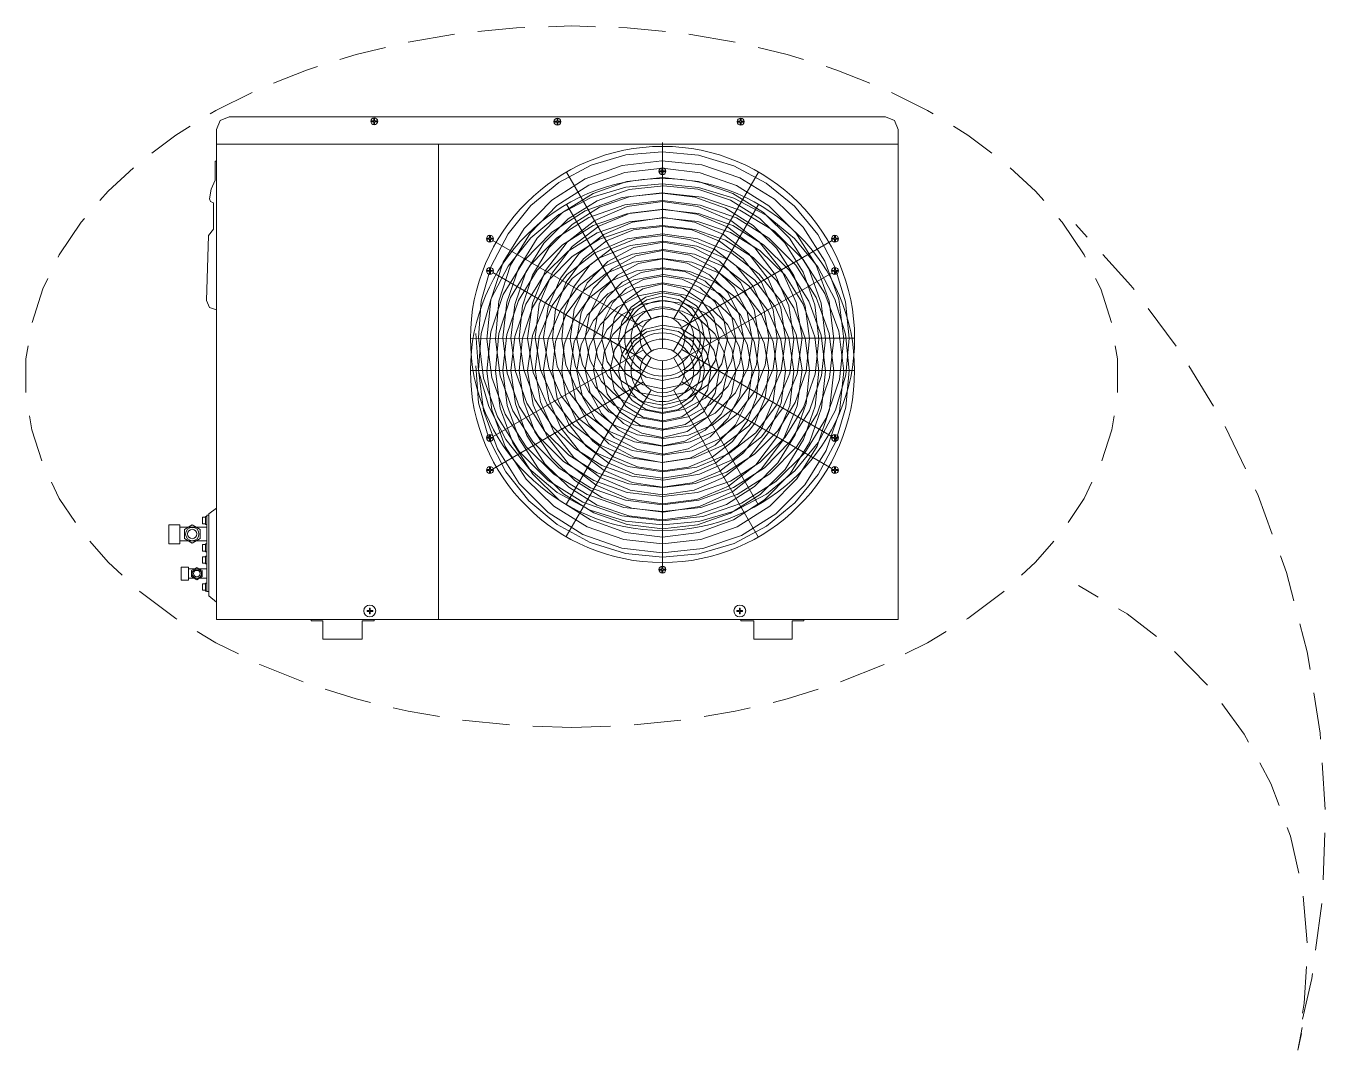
# Model space of a CAD drawing. Header units: millimetres. Extents: x 2773669 to 2919208, y -67651 to -3984.
# Drawn here: x 2777374 to 2779061, y -39469 to -38138 of the extents above; entities that cross this region are included whole.
import ezdxf

# ---------------------------------------------------------------- set-up
doc = ezdxf.new("R2010")
doc.units = ezdxf.units.MM
doc.header["$MEASUREMENT"] = 0
for name, color, linetype, true_color in [('PDF2_0_Pen_No__20', 7, 'Continuous', 0x999999), ('PDF2_a.drain', 7, 'Continuous', 0x808000), ('PDF2_Interior - Furniture _Pen_No__161', 252, 'Continuous', 0x696969)]:
    doc.layers.add(name, color=color, linetype=linetype, true_color=true_color)
doc.layers.add('PDF2_Kondenzati', color=7, linetype='Continuous')

msp = doc.modelspace()

# ---------------------------------------------------------------- linework, layer by layer
at = {"layer": 'PDF2_0_Pen_No__20', "lineweight": 0}
for points in [[(2778200.30135, -38289.56458), (2778200.30135, -38514.9494)], [(2778151.98657, -38523.06195), (2778163.16387, -38505.57489), (2778180.1101, -38493.67647), (2778200.30135, -38489.20556), (2778221.21371, -38493.35197), (2778238.88105, -38505.21433), (2778250.77947, -38522.95379), (2778254.7456, -38543.86615), (2778250.77947, -38564.81457), (2778238.88105, -38582.55402), (2778221.21371, -38594.38033), (2778199.94079, -38598.52674), (2778179.02842, -38594.48849), (2778161.00052, -38582.98669), (2778148.38099, -38565.64385), (2778142.97262, -38544.87571), (2778147.29932, -38522.55717), (2778159.55829, -38503.4476), (2778178.30731, -38490.25117), (2778200.30135, -38484.8428), (2778223.73762, -38488.88105), (2778244.28942, -38501.75297), (2778257.99063, -38521.43944), (2778263.03844, -38544.87571), (2778258.71174, -38569.28549), (2778245.3711, -38590.1618), (2778225.17985, -38604.22356), (2778200.6619, -38609.30743), (2778175.06228, -38604.4399), (2778152.70769, -38590.1618), (2778137.56425, -38568.52832), (2778132.15588, -38542.85659), (2778137.92481, -38517.00458), (2778152.70769, -38494.97448), (2778174.70173, -38479.65077), (2778200.30135, -38473.0165), (2778227.70375, -38479.10993), (2778250.77947, -38494.68604), (2778267.00458, -38517.65358), (2778273.85518, -38544.87571), (2778268.80737, -38573.32374), (2778253.30337, -38597.62535), (2778229.50654, -38614.06679), (2778201.38302, -38620.08811), (2778171.4567, -38614.7158), (2778146.21764, -38598.63491), (2778128.5503, -38574.15302), (2778121.33914, -38544.87571), (2778124.58416, -38519.9251), (2778135.76146, -38497.246), (2778153.06825, -38479.14599), (2778175.42284, -38467.42785), (2778200.30135, -38463.24538), (2778225.90096, -38466.8149), (2778249.33723, -38478.17248), (2778268.08625, -38496.27249), (2778279.98467, -38519.24004), (2778284.67192, -38544.87571), (2778277.46076, -38576.85721), (2778259.0723, -38604.11539), (2778232.39101, -38622.97258), (2778200.30135, -38630.90485), (2778173.62005, -38625.49648), (2778149.46267, -38612.69667), (2778129.63198, -38593.51499), (2778116.29133, -38569.57394), (2778110.5224, -38542.85659), (2778115.20965, -38515.38207), (2778128.18974, -38490.68384), (2778148.02043, -38470.99738), (2778172.53838, -38458.19757), (2778199.94079, -38453.47426), (2778229.14599, -38457.00773), (2778255.82728, -38469.5912), (2778277.1002, -38489.92667), (2778290.44085, -38515.88685), (2778295.48866, -38544.87571), (2778290.08029, -38574.08091), (2778276.37909, -38600.4377), (2778255.46672, -38621.60246), (2778229.14599, -38635.77239), (2778200.30135, -38641.68554), (2778170.01447, -38635.70028), (2778142.97262, -38621.35007), (2778120.97858, -38599.7887), (2778106.1957, -38572.89107), (2778099.70566, -38542.85659), (2778105.47459, -38511.95677), (2778119.89691, -38484.08563), (2778141.89095, -38461.73104), (2778169.29336, -38446.80393), (2778200.30135, -38440.63839), (2778232.39101, -38446.29915), (2778261.23565, -38461.26231), (2778284.67192, -38484.12169), (2778299.81536, -38512.85816), (2778305.94484, -38544.87571), (2778300.17591, -38577.21777), (2778285.03248, -38606.45902), (2778262.31732, -38630.00346), (2778233.47268, -38645.7959), (2778201.38302, -38652.46622), (2778167.85112, -38646.33674), (2778137.56425, -38630.90485), (2778113.04631, -38607.43253), (2778096.46064, -38577.93888), (2778088.88892, -38544.87571), (2778094.65785, -38510.15398), (2778110.5224, -38478.74937), (2778134.67979, -38453.47426), (2778165.68778, -38436.67225), (2778200.30135, -38429.85771), (2778235.63603, -38436.0593), (2778267.72569, -38452.53681), (2778293.32531, -38477.77587), (2778310.27154, -38509.54103), (2778316.76158, -38544.87571), (2778311.71377, -38581.54446), (2778295.1281, -38614.67974), (2778268.80737, -38640.92837), (2778235.63603, -38657.69431), (2778199.21967, -38663.24691), (2778163.16387, -38656.43236), (2778130.71365, -38639.30586), (2778104.39291, -38613.38173), (2778087.08613, -38580.96757), (2778080.23553, -38544.87571), (2778085.6439, -38506.62051), (2778102.22957, -38471.89877), (2778129.27142, -38444.06369), (2778163.16387, -38425.85551), (2778201.38302, -38419.07702), (2778239.60217, -38425.74735), (2778274.21574, -38443.84736), (2778301.61815, -38471.57427), (2778319.28549, -38506.36812), (2778325.77553, -38544.87571), (2778322.53051, -38578.04705), (2778310.6321, -38609.16321), (2778291.16196, -38636.02478), (2778264.84123, -38656.68475), (2778234.1938, -38669.66484), (2778201.38302, -38674.02759), (2778167.85112, -38669.16006), (2778136.48258, -38656.10786), (2778109.80128, -38635.66422), (2778088.52836, -38609.16321), (2778074.82716, -38578.22733), (2778069.41879, -38544.87571), (2778072.66381, -38509.90159), (2778084.92278, -38477.09081), (2778105.83515, -38448.89517), (2778133.59811, -38427.40591), (2778166.40889, -38414.20949), (2778201.38302, -38410.31546), (2778235.63603, -38415.29116), (2778268.08625, -38428.63181), (2778295.84922, -38449.54417), (2778317.84326, -38476.73025), (2778332.26558, -38508.49541), (2778338.39506, -38542.85659), (2778333.70781, -38578.84028), (2778320.0066, -38612.44428), (2778298.01257, -38641.43315), (2778269.52848, -38663.89591), (2778235.99659, -38678.31823), (2778200.30135, -38683.79871), (2778163.88499, -38678.57062), (2778130.35309, -38664.43675), (2778101.14789, -38642.29849), (2778078.43274, -38613.52596), (2778063.64986, -38579.99406), (2778057.52037, -38543.86615), (2778061.48651, -38506.18784), (2778075.18772, -38470.88921), (2778097.54231, -38440.53022), (2778127.46863, -38417.34634), (2778162.44275, -38402.99614), (2778200.30135, -38398.52522), (2778238.52049, -38403.1043), (2778274.21574, -38417.49057), (2778305.22373, -38440.67445), (2778329.02056, -38471.10554), (2778344.16399, -38506.65656), (2778349.2118, -38544.87571), (2778344.16399, -38583.56359), (2778329.02056, -38619.58333), (2778305.58428, -38650.62738), (2778274.5763, -38674.64054), (2778238.88105, -38689.96426), (2778200.30135, -38695.62502), (2778161.00052, -38689.42342), (2778124.58416, -38673.73915), (2778092.85506, -38649.5457), (2778068.33711, -38618.32138), (2778052.47256, -38582.01319), (2778045.62196, -38542.85659), (2778051.75144, -38502.83465), (2778067.616, -38465.66112), (2778092.13394, -38433.60751), (2778124.22361, -38408.80112), (2778161.36108, -38392.8284), (2778201.38302, -38386.69891), (2778241.76552, -38392.8284), (2778279.62411, -38408.90929), (2778312.43489, -38434.00412), (2778337.67395, -38466.4904), (2778353.89906, -38504.24082), (2778360.02854, -38544.87571), (2778354.25962, -38586.05144), (2778338.03451, -38624.41481), (2778312.43489, -38657.40587), (2778279.62411, -38682.89732), (2778241.40496, -38699.26665), (2778200.30135, -38705.39614), (2778158.11606, -38699.2306), (2778119.17579, -38682.7531), (2778085.28334, -38657.00925), (2778058.96261, -38623.65764), (2778041.65582, -38584.75343), (2778034.80522, -38542.85659), (2778040.21359, -38499.58963), (2778056.79926, -38459.20713), (2778083.11999, -38424.5575), (2778117.73356, -38397.98438), (2778158.11606, -38381.39871), (2778201.38302, -38375.91823), (2778244.64998, -38382.40827), (2778285.03248, -38399.57083), (2778320.0066, -38426.39635), (2778346.6879, -38461.08203), (2778364.35524, -38501.46453), (2778370.84528, -38544.87571), (2778365.43691, -38589.36857), (2778348.49069, -38630.90485), (2778321.44884, -38666.63615), (2778286.11415, -38694.07462), (2778244.64998, -38711.30929), (2778200.30135, -38717.18639), (2778155.59215, -38710.44395), (2778114.12798, -38692.74055), (2778078.07218, -38665.26603), (2778050.30921, -38629.71501), (2778032.28131, -38588.32295), (2778025.07015, -38543.75798), (2778031.19964, -38498.21951), (2778048.50642, -38455.67366), (2778076.26939, -38419.07702), (2778112.32519, -38390.77322), (2778154.51048, -38372.74532), (2778200.30135, -38366.14711), (2778246.09221, -38372.74532), (2778288.99862, -38390.59294), (2778325.77553, -38418.53619), (2778354.98073, -38454.80832), (2778373.72975, -38497.13783), (2778381.66202, -38542.85659), (2778375.17198, -38589.87335), (2778357.14408, -38633.78932), (2778328.66, -38671.75608), (2778291.52252, -38701.24972), (2778248.25556, -38720.39535), (2778201.38302, -38727.96707), (2778160.27941, -38722.81109), (2778121.33914, -38708.92961), (2778086.36501, -38686.97162), (2778057.15981, -38658.01882), (2778034.44466, -38623.36919), (2778020.02234, -38584.71737), (2778014.25341, -38543.83009), (2778018.21955, -38501.86114), (2778031.19964, -38461.8392), (2778053.19368, -38425.85551), (2778082.75943, -38395.85709), (2778118.45468, -38373.39432), (2778158.11606, -38359.65706), (2778200.30135, -38355.36642), (2778242.12607, -38360.5224), (2778282.14801, -38374.65628), (2778317.84326, -38397.11904), (2778348.13013, -38426.82902), (2778370.84528, -38462.34398), (2778385.62816, -38502.00536), (2778391.39709, -38543.90221), (2778386.70984, -38586.70044), (2778372.64807, -38627.37139), (2778349.93292, -38663.93197), (2778319.64605, -38694.5794), (2778283.22969, -38717.79933), (2778242.84719, -38732.43799), (2778200.30135, -38737.73819), (2778156.67383, -38732.90672), (2778115.57021, -38718.62862), (2778078.43274, -38695.58896), (2778047.42475, -38664.94153), (2778023.98848, -38628.20067), (2778009.2056, -38587.16917), (2778003.43667, -38543.86615), (2778008.48448, -38499.76991), (2778022.9068, -38457.83701), (2778046.34307, -38420.19475), (2778077.71162, -38388.79015), (2778115.20965, -38365.1736), (2778157.03438, -38350.49889), (2778201.38302, -38345.5953), (2778246.09221, -38350.06622), (2778288.63806, -38364.48854), (2778326.85721, -38388.10509), (2778358.94687, -38419.72603), (2778383.10426, -38457.72884), (2778398.24769, -38500.16652), (2778403.29551, -38544.87571), (2778398.60825, -38590.34208), (2778383.46481, -38633.57298), (2778359.66799, -38672.40508), (2778327.21777, -38704.8553), (2778288.63806, -38729.26508), (2778245.73165, -38744.40852), (2778200.30135, -38749.5645), (2778154.51048, -38744.08401), (2778110.88296, -38728.68819), (2778071.58214, -38704.13419), (2778039.13191, -38671.5758), (2778014.25341, -38632.63553), (2777998.38886, -38589.22435), (2777992.98049, -38543.39742), (2777998.0283, -38497.10178), (2778013.17174, -38453.1137), (2778037.68968, -38413.6326), (2778070.50046, -38380.60548), (2778110.16184, -38355.69092), (2778153.78936, -38340.18693), (2778200.30135, -38334.81462), (2778247.17389, -38340.04271), (2778291.52252, -38355.5467), (2778331.54446, -38380.56943), (2778365.07636, -38413.77682), (2778390.31542, -38453.58242), (2778406.17997, -38498.03923), (2778411.9489, -38544.87571), (2778406.90109, -38592.32515), (2778391.03653, -38637.46701), (2778366.15803, -38678.02979), (2778332.62614, -38712.10252), (2778292.6042, -38737.91847), (2778247.53444, -38754.28781), (2778200.30135, -38760.34518), (2778152.34713, -38754.32386), (2778106.91682, -38738.09875), (2778066.17377, -38712.39096), (2778031.92075, -38678.4264), (2778005.96058, -38637.89968), (2777989.37491, -38592.64965), (2777983.24542, -38544.87571), (2777987.57212, -38495.73166), (2778002.71556, -38448.85911), (2778028.67573, -38406.70988), (2778062.92874, -38371.44731), (2778104.75347, -38344.91024), (2778151.26546, -38328.46879), (2778200.30135, -38322.98831), (2778249.33723, -38328.86541), (2778296.20978, -38345.45108), (2778338.39506, -38371.91603), (2778373.36919, -38406.96227), (2778400.05048, -38448.85911), (2778416.63615, -38495.62349), (2778422.76564, -38544.87571), (2778417.35727, -38594.66877), (2778401.13216, -38642.01004), (2778374.81142, -38684.55589), (2778339.47674, -38720.07085), (2778297.29145, -38746.86031), (2778250.05835, -38763.48203), (2778200.30135, -38769.10674), (2778150.18378, -38763.48203), (2778102.22957, -38746.93242), (2778059.32316, -38720.32324), (2778023.26736, -38684.91644), (2777995.86495, -38642.44271), (2777978.55817, -38594.99328), (2777972.06812, -38544.87571), (2777977.11594, -38493.67647), (2777993.34105, -38444.92903), (2778020.3829, -38401.08518), (2778056.4387, -38364.38037), (2778099.70566, -38336.65346), (2778148.02043, -38319.31062), (2778199.21967, -38313.21719), (2778251.14002, -38318.62556), (2778300.89703, -38335.46362), (2778345.60622, -38362.90208), (2778383.10426, -38399.57083), (2778411.22778, -38443.63102), (2778429.25568, -38492.88325), (2778435.74573, -38544.87571), (2778429.9768, -38597.51718), (2778413.03057, -38647.59869), (2778384.90705, -38692.52422), (2778347.40901, -38729.9862), (2778302.69982, -38758.07366), (2778252.58226, -38775.34439), (2778199.94079, -38780.89699), (2778147.29932, -38774.58722), (2778096.8212, -38756.81171), (2778051.75144, -38728.4358), (2778014.25341, -38690.8296), (2777985.76933, -38645.83196), (2777967.74143, -38595.67834), (2777961.25138, -38542.85659), (2777964.85696, -38495.6956), (2777977.83705, -38450.19318), (2777999.83109, -38408.22423), (2778029.39685, -38371.41125), (2778065.81321, -38341.2686), (2778107.63794, -38319.02217), (2778152.70769, -38305.57336), (2778199.94079, -38301.42694), (2778247.17389, -38306.04209), (2778292.96475, -38319.8154), (2778334.78948, -38342.20605), (2778371.5664, -38372.3487), (2778401.85327, -38409.08957), (2778424.20787, -38451.02246), (2778437.90907, -38496.52488), (2778442.59633, -38543.86615), (2778438.26963, -38591.31558), (2778424.92899, -38637.03434), (2778402.57439, -38679.14752), (2778372.28752, -38715.99654), (2778335.5106, -38746.21131), (2778293.32531, -38768.49379), (2778247.53444, -38782.05077), (2778200.30135, -38786.30536), (2778152.34713, -38781.50993), (2778106.1957, -38767.26789), (2778063.64986, -38744.19218), (2778026.51238, -38713.14814), (2777996.58607, -38675.39771), (2777974.59203, -38632.4192), (2777961.25138, -38585.94327), (2777958.00636, -38537.77272)], [(2778075.54827, -38327.92796), (2778185.87902, -38518.84342)], [(2778325.05442, -38328.03612), (2778214.72367, -38518.84342)], [(2778175.06228, -38529.51594), (2777980.0004, -38416.7334)], [(2778420.60229, -38416.98579), (2778225.54041, -38529.80439)], [(2778171.09615, -38543.86615), (2777950.7952, -38543.90221)], [(2778449.44693, -38543.86615), (2778229.14599, -38543.86615)], [(2778175.42284, -38558.72114), (2777980.36096, -38671.53974)], [(2778185.51847, -38568.92493), (2778075.18772, -38759.69618)], [(2778214.72367, -38568.92493), (2778324.69386, -38759.80434)], [(2778420.24173, -38671.2513), (2778225.17985, -38558.46875)], [(2778200.30135, -38572.81896), (2778200.30135, -38798.16772)]]:
    msp.add_lwpolyline(points, dxfattribs=at)
for points in [[(2777976.75538, -38415.03877), (2777979.63984, -38415.03877), (2777979.63984, -38413.92104), (2777976.75538, -38413.92104), (2777976.75538, -38410.8563), (2777975.6737, -38410.8563), (2777975.6737, -38413.92104), (2777972.42868, -38413.92104), (2777972.42868, -38415.03877), (2777975.6737, -38415.03877), (2777975.6737, -38418.10352), (2777976.75538, -38418.10352)], [(2778424.92899, -38415.03877), (2778427.81345, -38415.03877), (2778427.81345, -38413.92104), (2778424.92899, -38413.92104), (2778424.92899, -38410.8563), (2778423.84731, -38410.8563), (2778423.84731, -38413.92104), (2778420.60229, -38413.92104), (2778420.60229, -38415.03877), (2778423.84731, -38415.03877), (2778423.84731, -38418.10352), (2778424.92899, -38418.10352)], [(2777976.75538, -38673.81126), (2777979.63984, -38673.81126), (2777979.63984, -38672.69353), (2777976.75538, -38672.69353), (2777976.75538, -38669.62878), (2777975.6737, -38669.62878), (2777975.6737, -38672.69353), (2777972.42868, -38672.69353), (2777972.42868, -38673.81126), (2777975.6737, -38673.81126), (2777975.6737, -38676.876), (2777976.75538, -38676.876)], [(2778424.92899, -38673.81126), (2778427.81345, -38673.81126), (2778427.81345, -38672.72958), (2778424.92899, -38672.72958), (2778424.92899, -38669.66484), (2778423.84731, -38669.66484), (2778423.84731, -38672.72958), (2778420.60229, -38672.72958), (2778420.60229, -38673.81126), (2778423.84731, -38673.81126), (2778423.84731, -38676.876), (2778424.92899, -38676.876)]]:
    msp.add_lwpolyline(points, close=True, dxfattribs=at)
at = {"layer": 'PDF2_a.drain', "lineweight": 0}
for points in [[(2777960.53027, -38145.30532), (2778010.64783, -38140.36568), (2778021.46457, -38140.04118)], [(2778052.112, -38139.03162), (2778082.39888, -38138.05811), (2778113.04631, -38139.03162)], [(2778143.33318, -38140.04118), (2778154.14992, -38140.36568), (2778204.26748, -38145.30532)], [(2777870.03021, -38158.93442), (2777930.2434, -38148.9109)], [(2778234.55436, -38148.9109), (2778294.76754, -38158.93442)], [(2777781.33294, -38181.64957), (2777802.60586, -38174.97925), (2777840.46445, -38165.9653)], [(2778324.3333, -38165.9653), (2778362.19189, -38174.97925), (2778383.46481, -38181.64957)], [(2777695.15957, -38212.44123), (2777738.06598, -38195.31472), (2777752.12774, -38190.80775)], [(2778412.67001, -38190.80775), (2778426.73178, -38195.31472), (2778469.63818, -38212.44123)], [(2777612.95235, -38252.39105), (2777620.16351, -38247.99225), (2777667.39661, -38224.59203)], [(2778497.7617, -38224.59203), (2778544.63425, -38247.99225), (2778551.84541, -38252.39105)], [(2777536.87461, -38303.15762), (2777568.24315, -38279.79346), (2777586.99217, -38268.29166)], [(2778578.16614, -38268.29166), (2778596.91516, -38279.79346), (2778627.92315, -38303.15762)], [(2777469.45026, -38364.99332), (2777480.267, -38352.69829), (2777513.07778, -38322.30325)], [(2778651.71998, -38322.30325), (2778684.53075, -38352.69829), (2778695.34749, -38364.99332)], [(2777415.36656, -38438.58321), (2777416.80879, -38435.48241), (2777445.29287, -38393.04473), (2777449.61957, -38388.06903)], [(2778715.17818, -38388.06903), (2778719.50488, -38393.04473), (2778747.98896, -38435.48241), (2778749.4312, -38438.58321)], [(2778736.92459, -38396.16613), (2778751.81564, -38412.39124)], [(2778772.33139, -38435.10639), (2778808.63958, -38475.12833), (2778812.85811, -38480.5367)], [(2777381.4741, -38523.3504), (2777395.53586, -38479.50654), (2777402.02591, -38466.02168)], [(2778762.77184, -38466.02168), (2778769.62244, -38479.50654), (2778783.32365, -38523.3504)], [(2778831.10234, -38505.05465), (2778867.59081, -38554.09054)], [(2777373.54183, -38614.28313), (2777373.54183, -38570.65561), (2777376.42629, -38553.45699)], [(2778788.37146, -38553.45699), (2778791.25593, -38570.65561), (2778791.25593, -38614.28313)], [(2778884.06831, -38579.69016), (2778915.68925, -38631.97107)], [(2777394.09363, -38703.26885), (2777381.11354, -38662.74213), (2777378.22908, -38644.46183)], [(2778786.92923, -38644.46183), (2778784.04477, -38662.74213), (2778771.06468, -38703.26885)], [(2778930.86874, -38658.2918), (2778957.29765, -38713.45718)], [(2777437.72115, -38783.31272), (2777416.80879, -38751.98023), (2777406.71316, -38730.9597)], [(2778758.08459, -38730.9597), (2778747.98896, -38751.98023), (2778727.0766, -38783.31272)], [(2778970.53013, -38740.85959), (2778973.91937, -38748.07075), (2778992.27177, -38798.18831)], [(2777498.2949, -38851.63847), (2777480.267, -38834.76435), (2777456.47017, -38807.398)], [(2778708.32758, -38807.398), (2778684.53075, -38834.76435), (2778666.50285, -38851.63847)], [(2779002.76401, -38826.67239), (2779010.69629, -38848.30587), (2779020.32319, -38885.08279)], [(2777569.68538, -38908.78691), (2777568.24315, -38907.70524), (2777521.37061, -38872.659), (2777521.01005, -38872.3345)], [(2778644.14826, -38872.3345), (2778643.7877, -38872.659), (2778596.91516, -38907.70524), (2778595.11237, -38908.78691)], [(2778740.49411, -38865.2521), (2778766.23796, -38880.03498)], [(2778792.66686, -38895.17842), (2778803.77204, -38901.66846), (2778841.81092, -38931.23422)], [(2779028.00307, -38914.64855), (2779037.62997, -38951.42547), (2779041.27161, -38974.14062)], [(2777649.3687, -38954.00089), (2777620.16351, -38939.50646), (2777596.00612, -38924.68752)], [(2778568.79163, -38924.68752), (2778544.63425, -38939.50646), (2778515.42905, -38954.00089)], [(2778865.35535, -38950.70435), (2778907.9012, -38994.33187)], [(2777733.37872, -38990.30908), (2777677.13167, -38967.73815), (2777676.77111, -38967.59392)], [(2778488.02664, -38967.59392), (2778488.02664, -38967.73815), (2778431.41903, -38990.30908)], [(2777820.99432, -39016.8822), (2777802.60586, -39012.4834), (2777762.22336, -38999.82781)], [(2778402.57439, -38999.82781), (2778362.19189, -39012.4834), (2778343.80343, -39016.8822)], [(2779046.10308, -39004.42749), (2779054.50409, -39056.7084), (2779055.00887, -39064.64068)], [(2777910.77326, -39035.27066), (2777870.03021, -39028.52823), (2777850.56007, -39023.94914)], [(2778314.23768, -39023.94914), (2778294.76754, -39028.52823), (2778254.38505, -39035.27066)], [(2778926.65022, -39018.48926), (2778955.63908, -39058.15064), (2778961.37195, -39068.60682)], [(2778001.63388, -39046.19557), (2777940.69958, -39040.21031)], [(2778224.09817, -39040.21031), (2778163.52443, -39046.19557)], [(2778132.877, -39047.78203), (2778082.39888, -39049.40454), (2778031.92075, -39047.78203)], [(2778975.86638, -39095.64867), (2778990.39687, -39122.32996), (2779001.06939, -39150.81405)], [(2779056.91982, -39095.28811), (2779060.74174, -39156.22242)], [(2779011.77796, -39179.65869), (2779015.99649, -39190.83598), (2779026.66901, -39238.7902)], [(2779060.41724, -39186.50929), (2779058.326, -39247.44359)], [(2779032.43794, -39268.71652), (2779037.44969, -39329.29026)], [(2779056.52321, -39278.09102), (2779048.59093, -39338.66477)], [(2779036.51224, -39359.93769), (2779033.80806, -39407.89191), (2779031.35626, -39420.51144)], [(2779044.6248, -39368.95164), (2779043.7234, -39375.80224), (2779031.5726, -39428.44371)], [(2779030.29713, -39447.31387), (2779025.32143, -39468.58679), (2779031.0543, -39439.3816)]]:
    msp.add_lwpolyline(points, dxfattribs=at)
at = {"layer": 'PDF2_a.drain', "color": 7, "lineweight": 0}
for centre, radius in [((2778200.26183, -38585.75955), 249.46665), ((2778200.24486, -38585.8148), 48.97956), ((2778200.16707, -38585.5566), 40.609), ((2778200.09569, -38585.77305), 28.99966), ((2777589.55704, -38798.17287), 8.6947)]:
    msp.add_circle(centre, radius, dxfattribs=at)
for points in [[(2777821.35488, -38261.94584), (2777821.35488, -38259.45799), (2777823.15767, -38257.43887), (2777825.68157, -38257.43887)], [(2777825.68157, -38266.41676), (2777823.15767, -38266.41676), (2777821.35488, -38264.39764), (2777821.35488, -38261.94584)], [(2777825.68157, -38257.43887), (2777828.20548, -38257.43887), (2777830.36883, -38259.45799), (2777830.36883, -38261.94584)], [(2777830.36883, -38261.94584), (2777830.36883, -38264.39764), (2777828.20548, -38266.41676), (2777825.68157, -38266.41676)], [(2778059.32316, -38262.37851), (2778059.32316, -38259.89066), (2778061.48651, -38257.90759), (2778063.64986, -38257.90759)], [(2778063.64986, -38266.84943), (2778061.48651, -38266.84943), (2778059.32316, -38264.86636), (2778059.32316, -38262.37851)], [(2778063.64986, -38257.90759), (2778066.17377, -38257.90759), (2778068.33711, -38259.89066), (2778068.33711, -38262.37851)], [(2778068.33711, -38262.37851), (2778068.33711, -38264.86636), (2778066.17377, -38266.84943), (2778063.64986, -38266.84943)], [(2778297.29145, -38262.37851), (2778297.29145, -38259.89066), (2778299.4548, -38257.90759), (2778301.9787, -38257.90759)], [(2778301.9787, -38266.84943), (2778299.4548, -38266.84943), (2778297.29145, -38264.86636), (2778297.29145, -38262.37851)], [(2778301.9787, -38257.90759), (2778304.50261, -38257.90759), (2778306.3054, -38259.89066), (2778306.3054, -38262.37851)], [(2778306.3054, -38262.37851), (2778306.3054, -38264.86636), (2778304.50261, -38266.84943), (2778301.9787, -38266.84943)], [(2778195.61409, -38326.88234), (2778195.61409, -38324.43054), (2778197.77744, -38322.41142), (2778200.30135, -38322.41142)], [(2778200.30135, -38331.38931), (2778197.77744, -38331.38931), (2778195.61409, -38329.37019), (2778195.61409, -38326.88234)], [(2778200.30135, -38322.41142), (2778202.82525, -38322.41142), (2778204.62804, -38324.43054), (2778204.62804, -38326.88234)], [(2778204.62804, -38326.88234), (2778204.62804, -38329.37019), (2778202.82525, -38331.38931), (2778200.30135, -38331.38931)], [(2777971.70757, -38456.28661), (2777971.70757, -38453.79876), (2777973.51036, -38451.81569), (2777976.03426, -38451.81569)], [(2777976.03426, -38460.75753), (2777973.51036, -38460.75753), (2777971.70757, -38458.77446), (2777971.70757, -38456.28661)], [(2777976.03426, -38451.81569), (2777978.55817, -38451.81569), (2777980.72152, -38453.79876), (2777980.72152, -38456.28661)], [(2777980.72152, -38456.28661), (2777980.72152, -38458.77446), (2777978.55817, -38460.75753), (2777976.03426, -38460.75753)], [(2778419.88117, -38456.28661), (2778419.88117, -38453.79876), (2778421.68396, -38451.81569), (2778424.20787, -38451.81569)], [(2778424.20787, -38460.75753), (2778421.68396, -38460.75753), (2778419.88117, -38458.77446), (2778419.88117, -38456.28661)], [(2778424.20787, -38451.81569), (2778426.73178, -38451.81569), (2778428.89512, -38453.79876), (2778428.89512, -38456.28661)], [(2778428.89512, -38456.28661), (2778428.89512, -38458.77446), (2778426.73178, -38460.75753), (2778424.20787, -38460.75753)], [(2777971.70757, -38715.05909), (2777971.70757, -38712.57124), (2777973.51036, -38710.58817), (2777976.03426, -38710.58817)], [(2777976.03426, -38719.53001), (2777973.51036, -38719.53001), (2777971.70757, -38717.54694), (2777971.70757, -38715.05909)], [(2777976.03426, -38710.58817), (2777978.55817, -38710.58817), (2777980.72152, -38712.57124), (2777980.72152, -38715.05909)], [(2777980.72152, -38715.05909), (2777980.72152, -38717.54694), (2777978.55817, -38719.53001), (2777976.03426, -38719.53001)], [(2778419.88117, -38715.05909), (2778419.88117, -38712.57124), (2778421.68396, -38710.58817), (2778424.20787, -38710.58817)], [(2778424.20787, -38719.56607), (2778421.68396, -38719.56607), (2778419.88117, -38717.54694), (2778419.88117, -38715.05909)], [(2778424.20787, -38710.58817), (2778426.73178, -38710.58817), (2778428.89512, -38712.57124), (2778428.89512, -38715.05909)], [(2778428.89512, -38715.05909), (2778428.89512, -38717.54694), (2778426.73178, -38719.56607), (2778424.20787, -38719.56607)], [(2777583.38659, -38798.0956), (2777583.38659, -38794.74241), (2777586.27105, -38792.03823), (2777589.51607, -38792.03823)], [(2777589.51607, -38804.18903), (2777586.27105, -38804.18903), (2777583.38659, -38801.44879), (2777583.38659, -38798.0956)], [(2777589.51607, -38792.03823), (2777592.7611, -38792.03823), (2777595.64556, -38794.74241), (2777595.64556, -38798.0956)], [(2777595.64556, -38798.0956), (2777595.64556, -38801.44879), (2777592.7611, -38804.18903), (2777589.51607, -38804.18903)], [(2777589.51607, -38849.54723), (2777589.51607, -38846.30221), (2777592.40054, -38843.63408), (2777595.64556, -38843.63408)], [(2777595.64556, -38855.42433), (2777592.40054, -38855.42433), (2777589.51607, -38852.79225), (2777589.51607, -38849.54723)], [(2777591.31886, -38849.54723), (2777591.31886, -38847.23966), (2777593.12165, -38845.40081), (2777595.64556, -38845.40081)], [(2777595.64556, -38853.69365), (2777593.12165, -38853.69365), (2777591.31886, -38851.81875), (2777591.31886, -38849.54723)], [(2777595.64556, -38843.63408), (2777598.89058, -38843.63408), (2777601.41449, -38846.30221), (2777601.41449, -38849.54723)], [(2777595.64556, -38845.40081), (2777597.80891, -38845.40081), (2777599.6117, -38847.23966), (2777599.6117, -38849.54723)], [(2777601.41449, -38849.54723), (2777601.41449, -38852.79225), (2777598.89058, -38855.42433), (2777595.64556, -38855.42433)], [(2777599.6117, -38849.54723), (2777599.6117, -38851.81875), (2777597.80891, -38853.69365), (2777595.64556, -38853.69365)], [(2778195.61409, -38844.46336), (2778195.61409, -38841.97551), (2778197.77744, -38839.95639), (2778200.30135, -38839.95639)], [(2778200.30135, -38848.93428), (2778197.77744, -38848.93428), (2778195.61409, -38846.91516), (2778195.61409, -38844.46336)], [(2778200.30135, -38839.95639), (2778202.82525, -38839.95639), (2778204.62804, -38841.97551), (2778204.62804, -38844.46336)], [(2778204.62804, -38844.46336), (2778204.62804, -38846.91516), (2778202.82525, -38848.93428), (2778200.30135, -38848.93428)], [(2777812.34093, -38898.07834), (2777812.34093, -38893.85981), (2777815.94651, -38890.39845), (2777820.2732, -38890.39845)], [(2777820.2732, -38905.75823), (2777815.94651, -38905.75823), (2777812.34093, -38902.33292), (2777812.34093, -38898.07834)], [(2777820.2732, -38890.39845), (2777824.23934, -38890.39845), (2777827.84492, -38893.85981), (2777827.84492, -38898.07834)], [(2777827.84492, -38898.07834), (2777827.84492, -38902.33292), (2777824.23934, -38905.75823), (2777820.2732, -38905.75823)], [(2778292.96475, -38898.07834), (2778292.96475, -38893.85981), (2778296.57033, -38890.39845), (2778300.53647, -38890.39845)], [(2778300.53647, -38905.75823), (2778296.57033, -38905.75823), (2778292.96475, -38902.33292), (2778292.96475, -38898.07834)], [(2778300.53647, -38890.39845), (2778304.86317, -38890.39845), (2778308.46875, -38893.85981), (2778308.46875, -38898.07834)], [(2778308.46875, -38898.07834), (2778308.46875, -38902.33292), (2778304.86317, -38905.75823), (2778300.53647, -38905.75823)]]:
    msp.add_open_spline(points, degree=3, dxfattribs=at)
at = {"layer": 'PDF2_Interior - Furniture _Pen_No__161', "color": 253, "lineweight": 0, "true_color": 0x999999}
for centre, radius in [((2778200.2926, -38543.96559), 249.49742), ((2778200.2525, -38543.99766), 48.98714), ((2778200.16707, -38543.76793), 40.609), ((2778200.10325, -38543.95588), 29.00716)]:
    msp.add_circle(centre, radius, dxfattribs=at)
for points in [[(2777971.70757, -38414.46188), (2777971.70757, -38412.01009), (2777973.51036, -38409.99096), (2777976.03426, -38409.99096)], [(2777976.03426, -38418.96885), (2777973.51036, -38418.96885), (2777971.70757, -38416.94973), (2777971.70757, -38414.46188)], [(2777976.03426, -38409.99096), (2777978.55817, -38409.99096), (2777980.72152, -38412.01009), (2777980.72152, -38414.46188)], [(2777980.72152, -38414.46188), (2777980.72152, -38416.94973), (2777978.55817, -38418.96885), (2777976.03426, -38418.96885)], [(2778419.88117, -38414.49794), (2778419.88117, -38412.01009), (2778421.68396, -38409.99096), (2778424.20787, -38409.99096)], [(2778424.20787, -38418.96885), (2778421.68396, -38418.96885), (2778419.88117, -38416.94973), (2778419.88117, -38414.49794)], [(2778424.20787, -38409.99096), (2778426.73178, -38409.99096), (2778428.89512, -38412.01009), (2778428.89512, -38414.49794)], [(2778428.89512, -38414.49794), (2778428.89512, -38416.94973), (2778426.73178, -38418.96885), (2778424.20787, -38418.96885)], [(2777971.70757, -38673.23436), (2777971.70757, -38670.78257), (2777973.51036, -38668.76344), (2777976.03426, -38668.76344)], [(2777976.03426, -38668.76344), (2777978.55817, -38668.76344), (2777980.72152, -38670.78257), (2777980.72152, -38673.23436)], [(2778419.88117, -38673.27042), (2778419.88117, -38670.78257), (2778421.68396, -38668.76344), (2778424.20787, -38668.76344)], [(2778424.20787, -38668.76344), (2778426.73178, -38668.76344), (2778428.89512, -38670.78257), (2778428.89512, -38673.27042)], [(2777976.03426, -38677.74134), (2777973.51036, -38677.74134), (2777971.70757, -38675.72221), (2777971.70757, -38673.23436)], [(2777980.72152, -38673.23436), (2777980.72152, -38675.72221), (2777978.55817, -38677.74134), (2777976.03426, -38677.74134)], [(2778424.20787, -38677.74134), (2778421.68396, -38677.74134), (2778419.88117, -38675.72221), (2778419.88117, -38673.27042)], [(2778428.89512, -38673.27042), (2778428.89512, -38675.72221), (2778426.73178, -38677.74134), (2778424.20787, -38677.74134)]]:
    msp.add_open_spline(points, degree=3, dxfattribs=at)
at = {"layer": 'PDF2_Kondenzati', "lineweight": 0}
for points in [[(2778489.82943, -38256.03269), (2777637.47029, -38256.03269), (2777625.93243, -38260.86417), (2777620.88462, -38272.5823), (2777620.88462, -38909.32775), (2778506.4151, -38909.32775), (2778506.4151, -38272.5823), (2778501.72784, -38260.86417)], [(2777826.40269, -38262.48668), (2777829.28715, -38262.48668), (2777829.28715, -38261.36895), (2777826.40269, -38261.36895), (2777826.40269, -38258.30421), (2777825.32101, -38258.30421), (2777825.32101, -38261.36895), (2777822.07599, -38261.36895), (2777822.07599, -38262.48668), (2777825.32101, -38262.48668), (2777825.32101, -38265.55142), (2777826.40269, -38265.55142)], [(2778064.37098, -38262.91935), (2778067.25544, -38262.91935), (2778067.25544, -38261.83767), (2778064.37098, -38261.83767), (2778064.37098, -38258.77293), (2778063.2893, -38258.77293), (2778063.2893, -38261.83767), (2778060.04428, -38261.83767), (2778060.04428, -38262.91935), (2778063.2893, -38262.91935), (2778063.2893, -38265.98409), (2778064.37098, -38265.98409)], [(2778302.33926, -38262.91935), (2778305.58428, -38262.91935), (2778305.58428, -38261.83767), (2778302.33926, -38261.83767), (2778302.33926, -38258.77293), (2778301.25759, -38258.77293), (2778301.25759, -38261.83767), (2778298.37312, -38261.83767), (2778298.37312, -38262.91935), (2778301.25759, -38262.91935), (2778301.25759, -38265.98409), (2778302.33926, -38265.98409)], [(2778200.6619, -38327.45923), (2778203.90693, -38327.45923), (2778203.90693, -38326.3415), (2778200.6619, -38326.3415), (2778200.6619, -38323.27676), (2778199.58023, -38323.27676), (2778199.58023, -38326.3415), (2778196.69577, -38326.3415), (2778196.69577, -38327.45923), (2778199.58023, -38327.45923), (2778199.58023, -38330.52397), (2778200.6619, -38330.52397)], [(2777976.75538, -38456.82745), (2777979.63984, -38456.82745), (2777979.63984, -38455.74577), (2777976.75538, -38455.74577), (2777976.75538, -38452.68103), (2777975.6737, -38452.68103), (2777975.6737, -38455.74577), (2777972.42868, -38455.74577), (2777972.42868, -38456.82745), (2777975.6737, -38456.82745), (2777975.6737, -38459.89219), (2777976.75538, -38459.89219)], [(2778424.92899, -38456.82745), (2778427.81345, -38456.82745), (2778427.81345, -38455.74577), (2778424.92899, -38455.74577), (2778424.92899, -38452.68103), (2778423.84731, -38452.68103), (2778423.84731, -38455.74577), (2778420.60229, -38455.74577), (2778420.60229, -38456.82745), (2778423.84731, -38456.82745), (2778423.84731, -38459.89219), (2778424.92899, -38459.89219)], [(2777976.75538, -38715.59993), (2777979.63984, -38715.59993), (2777979.63984, -38714.51826), (2777976.75538, -38714.51826), (2777976.75538, -38711.45351), (2777975.6737, -38711.45351), (2777975.6737, -38714.51826), (2777972.42868, -38714.51826), (2777972.42868, -38715.59993), (2777975.6737, -38715.59993), (2777975.6737, -38718.66467), (2777976.75538, -38718.66467)], [(2778424.92899, -38715.59993), (2778427.81345, -38715.59993), (2778427.81345, -38714.51826), (2778424.92899, -38714.51826), (2778424.92899, -38711.45351), (2778423.84731, -38711.45351), (2778423.84731, -38714.51826), (2778420.60229, -38714.51826), (2778420.60229, -38715.59993), (2778423.84731, -38715.59993), (2778423.84731, -38718.66467), (2778424.92899, -38718.66467)], [(2777620.88462, -38764.38343), (2777611.14956, -38771.91909), (2777611.14956, -38878.42793), (2777620.88462, -38886.90104)], [(2777559.2292, -38786.16113), (2777573.29096, -38786.16113), (2777573.29096, -38811.07569), (2777559.2292, -38811.07569)], [(2777589.51607, -38786.34141), (2777599.6117, -38792.21851), (2777599.6117, -38803.9727), (2777589.51607, -38809.88585), (2777579.42045, -38803.9727), (2777579.42045, -38792.21851)], [(2777608.26509, -38773.5416), (2777611.14956, -38773.5416), (2777611.14956, -38872.94745), (2777608.26509, -38872.94745)], [(2777575.09375, -38841.03806), (2777584.46826, -38841.03806), (2777584.46826, -38858.0564), (2777575.09375, -38858.0564)], [(2777595.64556, -38841.50679), (2777602.49616, -38845.54504), (2777602.49616, -38853.54943), (2777595.64556, -38857.58768), (2777588.4344, -38853.54943), (2777588.4344, -38845.54504)], [(2778200.6619, -38845.0042), (2778203.90693, -38845.0042), (2778203.90693, -38843.92253), (2778200.6619, -38843.92253), (2778200.6619, -38840.85778), (2778199.58023, -38840.85778), (2778199.58023, -38843.92253), (2778196.69577, -38843.92253), (2778196.69577, -38845.0042), (2778199.58023, -38845.0042), (2778199.58023, -38848.06894), (2778200.6619, -38848.06894)], [(2777820.63376, -38898.61918), (2777823.87878, -38898.61918), (2777823.87878, -38897.5375), (2777820.63376, -38897.5375), (2777820.63376, -38894.47276), (2777819.55209, -38894.47276), (2777819.55209, -38897.5375), (2777816.66762, -38897.5375), (2777816.66762, -38898.61918), (2777819.55209, -38898.61918), (2777819.55209, -38901.68392), (2777820.63376, -38901.68392)], [(2778301.25759, -38898.61918), (2778304.14205, -38898.61918), (2778304.14205, -38897.5375), (2778301.25759, -38897.5375), (2778301.25759, -38894.47276), (2778300.17591, -38894.47276), (2778300.17591, -38897.5375), (2778296.93089, -38897.5375), (2778296.93089, -38898.61918), (2778300.17591, -38898.61918), (2778300.17591, -38901.68392), (2778301.25759, -38901.68392)]]:
    msp.add_lwpolyline(points, close=True, dxfattribs=at)
for points in [[(2778506.4151, -38291.8361), (2777620.88462, -38291.8361)], [(2777909.33103, -38291.8361), (2777909.33103, -38909.32775)], [(2777620.88462, -38313.75803), (2777619.08183, -38313.75803), (2777619.08183, -38338.20386), (2777614.03402, -38350.10227), (2777611.87067, -38362.75786), (2777613.3129, -38366.32739), (2777616.91848, -38367.87778), (2777616.91848, -38402.23896), (2777610.42844, -38410.45969), (2777607.90453, -38494.75815), (2777611.87067, -38503.62788), (2777620.88462, -38507.01712)], [(2778200.30135, -38331.38931), (2778200.30135, -38556.77413)], [(2778151.98657, -38564.85063), (2778163.16387, -38547.39962), (2778180.1101, -38535.5012), (2778200.30135, -38531.03028), (2778221.21371, -38535.1767), (2778238.88105, -38547.03906), (2778250.77947, -38564.74246), (2778254.7456, -38585.69088), (2778250.77947, -38606.60324), (2778238.88105, -38624.3427), (2778221.21371, -38636.20506), (2778199.94079, -38640.31542), (2778179.02842, -38636.27717), (2778161.00052, -38624.81142), (2778148.38099, -38607.46858), (2778142.97262, -38586.70044), (2778147.29932, -38564.3819), (2778159.55829, -38545.27233), (2778178.30731, -38532.0759), (2778200.30135, -38526.63148), (2778223.73762, -38530.70578), (2778244.28942, -38543.54165), (2778257.99063, -38563.22812), (2778263.03844, -38586.70044), (2778258.71174, -38611.11022), (2778245.3711, -38631.95047), (2778225.17985, -38646.01223), (2778200.6619, -38651.0961), (2778175.06228, -38646.26463), (2778152.70769, -38631.95047), (2778137.56425, -38610.35305), (2778132.15588, -38584.64526), (2778137.92481, -38558.79325), (2778152.70769, -38536.76316), (2778174.70173, -38521.43944), (2778200.30135, -38514.84123), (2778227.70375, -38520.93466), (2778250.77947, -38536.51077), (2778267.00458, -38559.47831), (2778273.85518, -38586.70044), (2778268.80737, -38615.11241), (2778253.30337, -38639.41402), (2778229.50654, -38655.85547), (2778201.38302, -38661.91284), (2778171.4567, -38656.54053), (2778146.21764, -38640.45964), (2778128.5503, -38615.97775), (2778121.33914, -38586.70044), (2778124.58416, -38561.74983), (2778135.76146, -38539.07073), (2778153.06825, -38520.97072), (2778175.42284, -38509.25258), (2778200.30135, -38505.07011), (2778225.90096, -38508.60358), (2778249.33723, -38519.99721), (2778268.08625, -38538.06117), (2778279.98467, -38561.06477), (2778284.67192, -38586.70044), (2778277.46076, -38618.68194), (2778259.0723, -38645.90407), (2778232.39101, -38664.76125), (2778200.30135, -38672.69353), (2778173.62005, -38667.32121), (2778149.46267, -38654.5214), (2778129.63198, -38635.33972), (2778116.29133, -38611.39867), (2778110.5224, -38584.64526), (2778115.20965, -38557.2068), (2778128.18974, -38532.47252), (2778148.02043, -38512.82211), (2778172.53838, -38500.0223), (2778199.94079, -38495.29899), (2778229.14599, -38498.83245), (2778255.82728, -38511.37987), (2778277.1002, -38531.71534), (2778290.44085, -38557.71158), (2778295.48866, -38586.70044), (2778290.08029, -38615.90564), (2778276.37909, -38642.26243), (2778255.46672, -38663.42719), (2778229.14599, -38677.59712), (2778200.30135, -38683.47421), (2778170.01447, -38677.525), (2778142.97262, -38663.13874), (2778120.97858, -38641.61343), (2778106.1957, -38614.67974), (2778099.70566, -38584.64526), (2778105.47459, -38553.7815), (2778119.89691, -38525.91036), (2778141.89095, -38503.51971), (2778169.29336, -38488.62866), (2778200.30135, -38482.46312), (2778232.39101, -38488.12388), (2778261.23565, -38503.05098), (2778284.67192, -38525.94642), (2778299.81536, -38554.68289), (2778305.94484, -38586.70044), (2778300.17591, -38619.0425), (2778285.03248, -38648.24769), (2778262.31732, -38671.79213), (2778233.47268, -38687.58457), (2778201.38302, -38694.2549), (2778167.85112, -38688.16147), (2778137.56425, -38672.69353), (2778113.04631, -38649.25726), (2778096.46064, -38619.76361), (2778088.88892, -38586.70044), (2778094.65785, -38551.97871), (2778110.5224, -38520.53805), (2778134.67979, -38495.29899), (2778165.68778, -38478.49698), (2778200.30135, -38471.68244), (2778235.63603, -38477.88403), (2778267.72569, -38494.32548), (2778293.32531, -38519.6006), (2778310.27154, -38551.3297), (2778316.76158, -38586.70044), (2778311.71377, -38623.33314), (2778295.1281, -38656.46842), (2778268.80737, -38682.7531), (2778235.63603, -38699.51904), (2778199.21967, -38705.07164), (2778163.16387, -38698.25709), (2778130.71365, -38681.13058), (2778104.39291, -38655.20646), (2778087.08613, -38622.75624), (2778080.23553, -38586.70044), (2778085.6439, -38548.44524), (2778102.22957, -38513.68744), (2778129.27142, -38485.88842), (2778163.16387, -38467.68024), (2778201.38302, -38460.90175), (2778239.60217, -38467.57207), (2778274.21574, -38485.63603), (2778301.61815, -38513.399), (2778319.28549, -38548.15679), (2778325.77553, -38586.70044), (2778322.53051, -38619.83572), (2778310.6321, -38650.98793), (2778291.16196, -38677.84951), (2778264.84123, -38698.50948), (2778234.1938, -38711.48957), (2778201.38302, -38715.85232), (2778167.85112, -38710.98479), (2778136.48258, -38697.89653), (2778109.80128, -38677.45289), (2778088.52836, -38650.95188), (2778074.82716, -38620.05206), (2778069.41879, -38586.70044), (2778072.66381, -38551.72631), (2778084.92278, -38518.91554), (2778105.83515, -38490.68384), (2778133.59811, -38469.19459), (2778166.40889, -38456.03422), (2778201.38302, -38452.14019), (2778235.63603, -38457.07984), (2778268.08625, -38470.42048), (2778295.84922, -38491.33285), (2778317.84326, -38518.55498), (2778332.26558, -38550.28408), (2778338.39506, -38584.64526), (2778333.70781, -38620.66501), (2778320.0066, -38654.23296), (2778298.01257, -38683.22182), (2778269.52848, -38705.68459), (2778235.99659, -38720.14296), (2778200.30135, -38725.62344), (2778163.88499, -38720.39535), (2778130.35309, -38706.26148), (2778101.14789, -38684.08716), (2778078.43274, -38655.35069), (2778063.64986, -38621.81879), (2778057.52037, -38585.65482), (2778061.48651, -38547.97651), (2778075.18772, -38512.67788), (2778097.54231, -38482.35495), (2778127.46863, -38459.13502), (2778162.44275, -38444.78481), (2778200.30135, -38440.31389), (2778238.52049, -38444.92903), (2778274.21574, -38459.3153), (2778305.22373, -38482.49918), (2778329.02056, -38512.93027), (2778344.16399, -38548.44524), (2778349.2118, -38586.70044), (2778344.16399, -38625.35226), (2778329.02056, -38661.40806), (2778305.58428, -38692.45211), (2778274.5763, -38716.42921), (2778238.88105, -38731.75293), (2778200.30135, -38737.41369), (2778161.00052, -38731.24815), (2778124.58416, -38715.56387), (2778092.85506, -38691.33438), (2778068.33711, -38660.11005), (2778052.47256, -38623.80186), (2778045.62196, -38584.64526), (2778051.75144, -38544.65938), (2778067.616, -38507.44979), (2778092.13394, -38475.43224), (2778124.22361, -38450.62585), (2778161.36108, -38434.65313), (2778201.38302, -38428.52364), (2778241.76552, -38434.61707), (2778279.62411, -38450.73402), (2778312.43489, -38475.82885), (2778337.67395, -38508.27907), (2778353.89906, -38546.06555), (2778360.02854, -38586.70044), (2778354.25962, -38627.87617), (2778338.03451, -38666.20348), (2778312.43489, -38699.19454), (2778279.62411, -38724.72205), (2778241.40496, -38741.05533), (2778200.30135, -38747.18481), (2778158.11606, -38741.01927), (2778119.17579, -38724.54177), (2778085.28334, -38698.79793), (2778058.96261, -38665.44631), (2778041.65582, -38626.57816), (2778034.80522, -38584.64526), (2778040.21359, -38541.3783), (2778056.79926, -38501.03186), (2778083.11999, -38466.34618), (2778117.73356, -38439.80911), (2778158.11606, -38423.22344), (2778201.38302, -38417.74296), (2778244.64998, -38424.19695), (2778285.03248, -38441.39556), (2778320.0066, -38468.18502), (2778346.6879, -38502.90676), (2778364.35524, -38543.2532), (2778370.84528, -38586.70044), (2778365.43691, -38631.1933), (2778348.49069, -38672.72958), (2778321.44884, -38708.46088), (2778286.11415, -38735.86329), (2778244.64998, -38753.13402), (2778200.30135, -38759.01112), (2778155.59215, -38752.23262), (2778114.12798, -38734.56528), (2778078.07218, -38707.05471), (2778050.30921, -38671.50369), (2778032.28131, -38630.14768), (2778025.07015, -38585.58271), (2778031.19964, -38540.00818), (2778048.50642, -38497.49839), (2778076.26939, -38460.8657), (2778112.32519, -38432.59795), (2778154.51048, -38414.57005), (2778200.30135, -38407.97184), (2778246.09221, -38414.57005), (2778288.99862, -38432.41767), (2778325.77553, -38460.32486), (2778354.98073, -38496.59699), (2778373.72975, -38538.92651), (2778381.66202, -38584.64526), (2778375.17198, -38631.69808), (2778357.14408, -38675.61405), (2778328.66, -38713.54475), (2778291.52252, -38743.07445), (2778248.25556, -38762.22008), (2778201.38302, -38769.7918), (2778160.27941, -38764.63582), (2778121.33914, -38750.75434), (2778086.36501, -38728.79635), (2778057.15981, -38699.80749), (2778034.44466, -38665.19392), (2778020.02234, -38626.50605), (2778014.25341, -38585.65482), (2778018.21955, -38543.64982), (2778031.19964, -38503.62788), (2778053.19368, -38467.68024), (2778082.75943, -38437.68182), (2778118.45468, -38415.21905), (2778158.11606, -38401.48179), (2778200.30135, -38397.19115), (2778242.12607, -38402.34713), (2778282.14801, -38416.481), (2778317.84326, -38438.94377), (2778348.13013, -38468.61769), (2778370.84528, -38504.16871), (2778385.62816, -38543.83009), (2778391.39709, -38585.72693), (2778386.70984, -38628.48912), (2778372.64807, -38669.16006), (2778349.93292, -38705.7567), (2778319.64605, -38736.40413), (2778283.22969, -38759.58801), (2778242.84719, -38774.22666), (2778200.30135, -38779.56292), (2778156.67383, -38774.73144), (2778115.57021, -38760.45335), (2778078.43274, -38737.41369), (2778047.42475, -38706.76626), (2778023.98848, -38670.0254), (2778009.2056, -38628.9939), (2778003.43667, -38585.69088), (2778008.48448, -38541.55858), (2778022.9068, -38499.66174), (2778046.34307, -38462.01948), (2778077.71162, -38430.61488), (2778115.20965, -38406.96227), (2778157.03438, -38392.32362), (2778201.38302, -38387.42003), (2778246.09221, -38391.89095), (2778288.63806, -38406.31327), (2778326.85721, -38429.92982), (2778358.94687, -38461.55076), (2778383.10426, -38499.51751), (2778398.24769, -38541.95519), (2778403.29551, -38586.70044), (2778398.60825, -38632.13075), (2778383.46481, -38675.36166), (2778359.66799, -38714.19375), (2778327.21777, -38746.64398), (2778288.63806, -38771.05375), (2778245.73165, -38786.23324), (2778200.30135, -38791.35317), (2778154.51048, -38785.90874), (2778110.88296, -38770.51292), (2778071.58214, -38745.92286), (2778039.13191, -38713.40053), (2778014.25341, -38674.46026), (2777998.38886, -38631.01302), (2777992.98049, -38585.22215), (2777998.0283, -38538.92651), (2778013.17174, -38494.93843), (2778037.68968, -38455.42127), (2778070.50046, -38422.39416), (2778110.16184, -38397.51565), (2778153.78936, -38381.9756), (2778200.30135, -38376.60329), (2778247.17389, -38381.86744), (2778291.52252, -38397.37143), (2778331.54446, -38422.3581), (2778365.07636, -38455.60155), (2778390.31542, -38495.40715), (2778406.17997, -38539.8279), (2778411.9489, -38586.70044), (2778406.90109, -38634.14988), (2778391.03653, -38679.25568), (2778366.15803, -38719.85452), (2778332.62614, -38753.89119), (2778292.6042, -38779.7432), (2778247.53444, -38796.07648), (2778200.30135, -38802.16991), (2778152.34713, -38796.14859), (2778106.91682, -38779.88742), (2778066.17377, -38754.17964), (2778031.92075, -38720.25113), (2778005.96058, -38679.68835), (2777989.37491, -38634.43832), (2777983.24542, -38586.70044), (2777987.57212, -38537.55638), (2778002.71556, -38490.68384), (2778028.67573, -38448.49856), (2778062.92874, -38413.23598), (2778104.75347, -38386.69891), (2778151.26546, -38370.25747), (2778200.30135, -38364.81304), (2778249.33723, -38370.69014), (2778296.20978, -38387.27581), (2778338.39506, -38413.70471), (2778373.36919, -38448.75095), (2778400.05048, -38490.68384), (2778416.63615, -38537.41216), (2778422.76564, -38586.70044), (2778417.35727, -38636.4935), (2778401.13216, -38683.83477), (2778374.81142, -38726.34456), (2778339.47674, -38761.89558), (2778297.29145, -38788.64898), (2778250.05835, -38805.27071), (2778200.30135, -38810.93147), (2778150.18378, -38805.27071), (2778102.22957, -38788.75715), (2778059.32316, -38762.11191), (2778023.26736, -38726.70512), (2777995.86495, -38684.23138), (2777978.55817, -38636.81801), (2777972.06812, -38586.70044), (2777977.11594, -38535.5012), (2777993.34105, -38486.75376), (2778020.3829, -38442.90991), (2778056.4387, -38406.16905), (2778099.70566, -38378.44213), (2778148.02043, -38361.09929), (2778199.21967, -38355.04192), (2778251.14002, -38360.45029), (2778300.89703, -38377.28835), (2778345.60622, -38404.72681), (2778383.10426, -38441.39556), (2778411.22778, -38485.45575), (2778429.25568, -38534.70798), (2778435.74573, -38586.70044), (2778429.9768, -38639.34191), (2778413.03057, -38689.42342), (2778384.90705, -38734.34895), (2778347.40901, -38771.81092), (2778302.69982, -38799.89839), (2778252.58226, -38817.16912), (2778199.94079, -38822.72172), (2778147.29932, -38816.41195), (2778096.8212, -38798.63644), (2778051.75144, -38770.22447), (2778014.25341, -38732.61827), (2777985.76933, -38687.65668), (2777967.74143, -38637.50307), (2777961.25138, -38584.64526), (2777964.85696, -38537.48427), (2777977.83705, -38492.01791), (2777999.83109, -38450.0129), (2778029.39685, -38413.19993), (2778065.81321, -38383.09333), (2778107.63794, -38360.8469), (2778152.70769, -38347.36203), (2778199.94079, -38343.21562), (2778247.17389, -38347.86682), (2778292.96475, -38361.64013), (2778334.78948, -38383.99473), (2778371.5664, -38414.17343), (2778401.85327, -38450.91429), (2778424.20787, -38492.84719), (2778437.90907, -38538.34961), (2778442.59633, -38585.69088), (2778438.26963, -38633.14031), (2778424.92899, -38678.82301), (2778402.57439, -38720.93619), (2778372.28752, -38757.82127), (2778335.5106, -38787.99998), (2778293.32531, -38810.31852), (2778247.53444, -38823.8755), (2778200.30135, -38828.13009), (2778152.34713, -38823.29861), (2778106.1957, -38809.09262), (2778063.64986, -38785.98085), (2778026.51238, -38754.93681), (2777996.58607, -38717.18639), (2777974.59203, -38674.20787), (2777961.25138, -38627.73194), (2777958.00636, -38579.59745)], [(2778075.54827, -38369.75269), (2778185.87902, -38560.66815)], [(2778325.05442, -38369.86085), (2778214.72367, -38560.66815)], [(2778175.06228, -38571.30461), (2777980.0004, -38458.52207)], [(2778420.60229, -38458.77446), (2778225.54041, -38571.59306)], [(2778171.09615, -38585.69088), (2777950.7952, -38585.69088)], [(2778449.44693, -38585.65482), (2778229.14599, -38585.69088)], [(2778175.42284, -38600.54587), (2777980.36096, -38713.36447)], [(2778420.24173, -38713.03997), (2778225.17985, -38600.25742)], [(2778185.51847, -38610.71361), (2778075.18772, -38801.48485)], [(2778200.30135, -38614.60763), (2778200.30135, -38839.95639)], [(2778214.72367, -38610.74966), (2778324.69386, -38801.62907)], [(2777606.82286, -38776.35396), (2777602.85672, -38776.35396), (2777602.85672, -38784.75496), (2777606.82286, -38784.75496)], [(2777608.26509, -38785.80058), (2777606.82286, -38785.80058), (2777606.82286, -38775.56073), (2777608.26509, -38775.56073)], [(2777573.29096, -38789.29799), (2777608.26509, -38789.29799)], [(2777608.26509, -38806.92927), (2777573.29096, -38806.92927)], [(2777606.82286, -38811.90498), (2777602.85672, -38811.90498), (2777602.85672, -38820.30598), (2777606.82286, -38820.30598)], [(2777608.26509, -38821.3516), (2777606.82286, -38821.3516), (2777606.82286, -38811.07569), (2777608.26509, -38811.07569)], [(2777606.82286, -38827.58925), (2777602.85672, -38827.58925), (2777602.85672, -38835.99025), (2777606.82286, -38835.99025)], [(2777608.26509, -38837.03587), (2777606.82286, -38837.03587), (2777606.82286, -38826.75997), (2777608.26509, -38826.75997)], [(2777584.46826, -38843.52591), (2777608.26509, -38843.52591)], [(2777608.26509, -38855.56855), (2777584.46826, -38855.56855)], [(2777606.82286, -38862.77971), (2777602.85672, -38862.77971), (2777602.85672, -38871.18071), (2777606.82286, -38871.18071)], [(2777608.26509, -38872.22633), (2777606.82286, -38872.22633), (2777606.82286, -38861.95043), (2777608.26509, -38861.95043)], [(2777825.68157, -38909.32775), (2777825.68157, -38910.98632), (2777810.17758, -38910.98632), (2777810.17758, -38934.89131), (2777758.97834, -38934.89131), (2777758.97834, -38910.98632), (2777743.8349, -38910.98632), (2777743.8349, -38909.32775)], [(2778383.82537, -38909.32775), (2778383.82537, -38910.98632), (2778368.68194, -38910.98632), (2778368.68194, -38934.89131), (2778318.92493, -38934.89131), (2778318.92493, -38910.98632), (2778301.9787, -38910.98632), (2778301.9787, -38909.32775)]]:
    msp.add_lwpolyline(points, dxfattribs=at)

doc.saveas('drawing.dxf')
